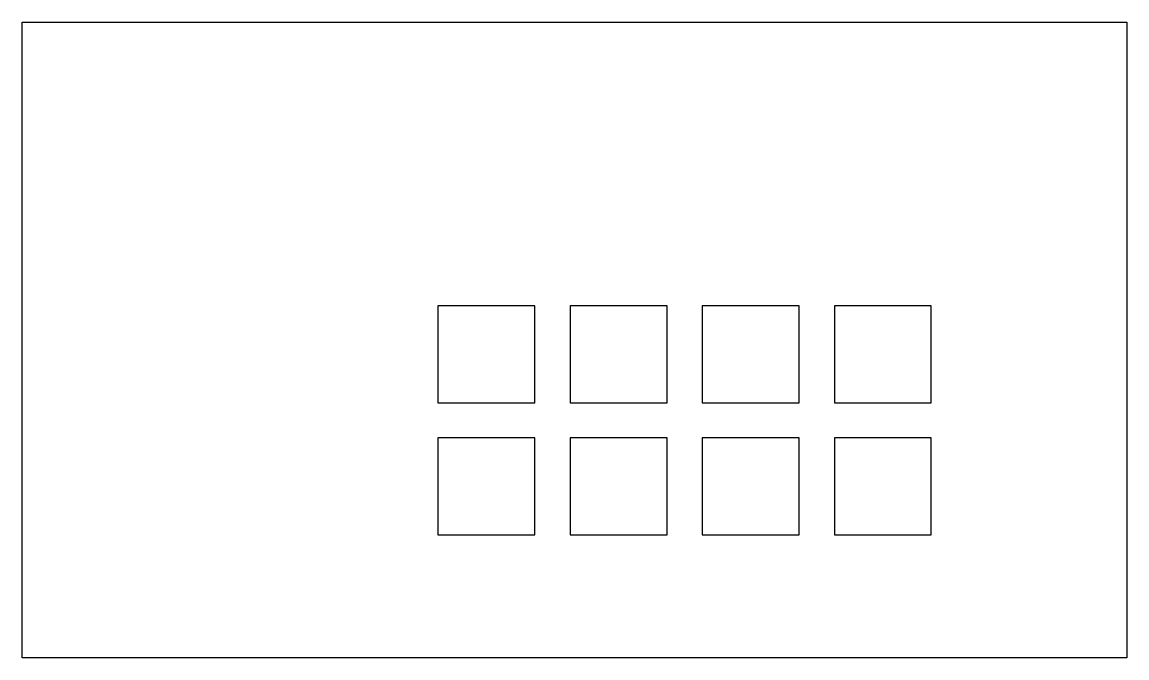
# Model space of a CAD drawing. Header units: inches. Extents: x -2.46 to 2.48, y -0.37 to 2.47.
import ezdxf

# ---------------------------------------------------------------- set-up
doc = ezdxf.new("R2010")
doc.units = ezdxf.units.IN
doc.layers.get('0').update_dxf_attribs({"linetype": 'CONTINUOUS'})

msp = doc.modelspace()

# ---------------------------------------------------------------- linework, layer by layer
for points in [[(-2.4606, -0.3725), (-2.4606, 2.4685), (2.4764, 2.4685), (2.4764, -0.3725)], [(-0.1692, 1.2008), (-0.6023, 1.2008), (-0.6023, 0.7677), (-0.1692, 0.7677)], [(0.4213, 1.2008), (-0.0118, 1.2008), (-0.0118, 0.7677), (0.4213, 0.7677)], [(1.0119, 1.2008), (0.5788, 1.2008), (0.5788, 0.7677), (1.0119, 0.7677)], [(1.1693, 1.2008), (1.1693, 0.7677), (1.6024, 0.7677), (1.6024, 1.2008)], [(-0.6023, 0.6102), (-0.6023, 0.1772), (-0.1692, 0.1772), (-0.1692, 0.6102)], [(-0.0118, 0.6102), (-0.0118, 0.1772), (0.4213, 0.1772), (0.4213, 0.6102)], [(1.0119, 0.6102), (0.5788, 0.6102), (0.5788, 0.1772), (1.0119, 0.1772)], [(1.1693, 0.6102), (1.1693, 0.1772), (1.6024, 0.1772), (1.6024, 0.6102)]]:
    msp.add_lwpolyline(points, close=True)

doc.saveas('drawing.dxf')
